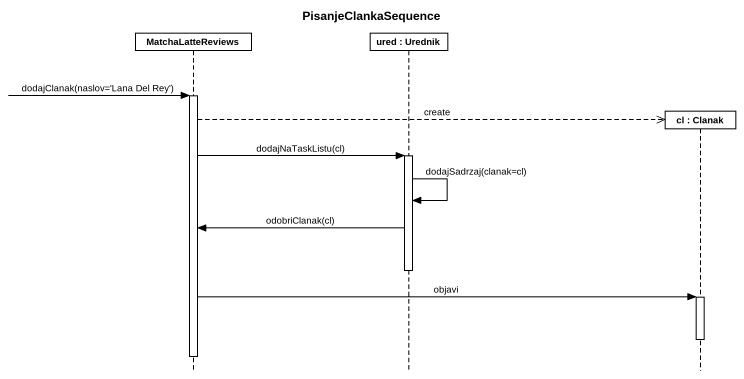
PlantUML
@startuml
title PisanjeClankaSequence
hide footbox
participant MatchaLatteReviews
participant "ured : Urednik" as ured
participant "cl : Clanak" as cl

MatchaLatteReviews -> MatchaLatteReviews : dodajClanak(naslov='Lana Del Rey')
activate MatchaLatteReviews
MatchaLatteReviews -->> cl ** : create
MatchaLatteReviews -> ured : dodajNaTaskListu(cl)
activate ured
ured -> ured : dodajSadrzaj(clanak=cl)
ured -> MatchaLatteReviews : odobriClanak(cl)
deactivate ured
MatchaLatteReviews -> cl : objavi
activate cl
deactivate cl
deactivate MatchaLatteReviews
@enduml
